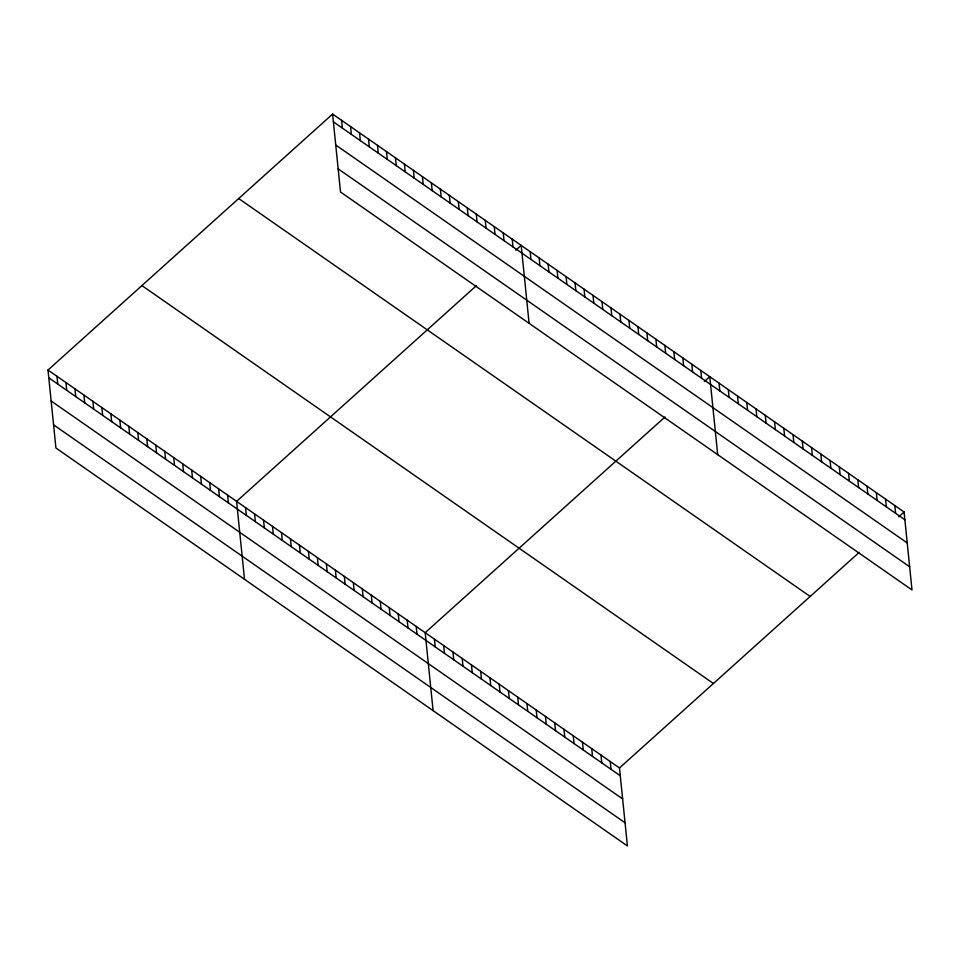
<?xml version="1.0" encoding="UTF-8"?>
<svg xmlns="http://www.w3.org/2000/svg" width="960" height="960" viewBox="0 0 960 960"><rect width="100%" height="100%" fill="white"/><g stroke="black" fill="none" stroke-linecap="round" stroke-linejoin="round"><path stroke-width="1.44" d="M48 370.056L619.488 767.976L627.408 845.928L55.92 448.008L48 370.056L332.592 114.072L904.08 511.992L912 589.944L340.512 192.024L332.592 114.072M476.364 285.696L236.592 501.372L244.512 579.324M515.844 250.176L521.184 245.376L529.104 323.34M664.956 417.012L425.184 632.688L433.104 710.64M704.436 381.492L709.776 376.692L717.696 454.656M619.488 767.976L859.26 552.312M898.74 516.792L904.08 511.992M333.384 121.848L904.872 519.768M335.736 145.008L907.224 542.928M338.16 168.864L909.648 566.784M238.68 198.54L810.168 596.46M141.912 285.576L713.4 683.496M48.792 377.832L620.28 775.752M51.144 400.992L622.632 798.912M53.568 424.848L625.056 822.768M894.828 505.548L895.62 513.324M885.576 499.104L886.368 506.88M876.324 492.66L877.116 500.436M867.072 486.216L867.864 493.992M857.82 479.772L858.612 487.56M848.568 473.34L849.36 481.116M839.316 466.896L840.108 474.672M830.064 460.452L830.856 468.228M820.812 454.008L821.592 461.784M811.56 447.564L812.34 455.34M802.308 441.12L803.088 448.896M793.044 434.676L793.836 442.452M783.792 428.232L784.584 436.02M774.54 421.788L775.332 429.576M765.288 415.356L766.08 423.132M756.036 408.912L756.828 416.688M746.784 402.468L747.576 410.244M737.532 396.024L738.324 403.8M728.28 389.58L729.072 397.356M719.028 383.136L719.82 390.912M700.8 370.44L701.58 378.216M691.812 364.188L692.604 371.964M682.836 357.936L683.628 365.712M673.86 351.684L674.64 359.46M664.872 345.432L665.664 353.208M655.896 339.18L656.688 346.956M646.908 332.928L647.7 340.704M637.932 326.676L638.724 334.452M628.956 320.424L629.736 328.2M619.968 314.16L620.76 321.948M610.992 307.908L611.784 315.696M602.016 301.656L602.796 309.432M593.028 295.404L593.82 303.18M584.052 289.152L584.844 296.928M575.064 282.9L575.856 290.676M566.088 276.648L566.88 284.424M610.236 761.532L611.028 769.308M557.112 270.396L557.892 278.172M600.984 755.088L601.776 762.864M548.124 264.144L548.916 271.92M591.732 748.644L592.524 756.432M539.148 257.892L539.94 265.668M582.48 742.212L583.26 749.988M530.172 251.64L530.952 259.416M573.228 735.768L574.008 743.544M563.976 729.324L564.756 737.1M512.208 239.124L513 246.912M554.712 722.88L555.504 730.656M503.22 232.872L504.012 240.648M545.46 716.436L546.252 724.212M494.244 226.62L495.036 234.396M536.208 709.992L537 717.768M485.268 220.368L486.048 228.144M526.956 703.548L527.748 711.324M476.28 214.116L477.072 221.892M517.704 697.104L518.496 704.892M467.304 207.864L468.096 215.64M508.452 690.672L509.244 698.448M458.328 201.612L459.108 209.388M499.2 684.228L499.992 692.004M449.34 195.36L450.132 203.136M440.364 189.108L441.156 196.884M489.948 677.784L490.74 685.56M431.376 182.856L432.168 190.632M480.696 671.34L481.488 679.116M422.4 176.604L423.192 184.38M471.444 664.896L472.236 672.672M413.424 170.34L414.204 178.128M462.192 658.452L462.984 666.228M404.436 164.088L405.228 171.864M452.94 652.008L453.732 659.784M395.46 157.836L396.252 165.612M443.688 645.564L444.48 653.352M386.484 151.584L387.264 159.36M434.436 639.12L435.228 646.908M377.496 145.332L378.288 153.108M368.52 139.08L369.312 146.856M416.196 626.436L416.988 634.212M359.532 132.828L360.324 140.604M407.22 620.172L408.012 627.96M350.556 126.576L351.348 134.352M398.244 613.92L399.024 621.696M341.58 120.324L342.36 128.1M389.256 607.668L390.048 615.444M380.28 601.416L381.072 609.192M371.292 595.164L372.084 602.94M362.316 588.912L363.108 596.688M353.34 582.66L354.132 590.436M344.352 576.408L345.144 584.184M335.376 570.156L336.168 577.932M326.4 563.904L327.18 571.68M317.412 557.652L318.204 565.428M308.436 551.388L309.228 559.176M299.448 545.136L300.24 552.924M290.472 538.884L291.264 546.66M281.496 532.632L282.288 540.408M272.508 526.38L273.3 534.156M263.532 520.128L264.324 527.904M254.556 513.876L255.336 521.652M245.568 507.624L246.36 515.4M227.604 495.12L228.396 502.896M218.628 488.868L219.42 496.644M209.652 482.604L210.444 490.392M200.664 476.352L201.456 484.14M191.688 470.1L192.48 477.876M182.712 463.848L183.492 471.624M173.724 457.596L174.516 465.372M164.748 451.344L165.54 459.12M155.76 445.092L156.552 452.868M146.784 438.84L147.576 446.616M137.808 432.588L138.6 440.364M128.82 426.336L129.612 434.112M119.844 420.084L120.636 427.86M110.868 413.832L111.648 421.608M101.88 407.568L102.672 415.356M92.904 401.316L93.696 409.092M83.916 395.064L84.708 402.84M74.94 388.812L75.732 396.588M65.964 382.56L66.756 390.336M56.976 376.308L57.768 384.084"/></g></svg>
